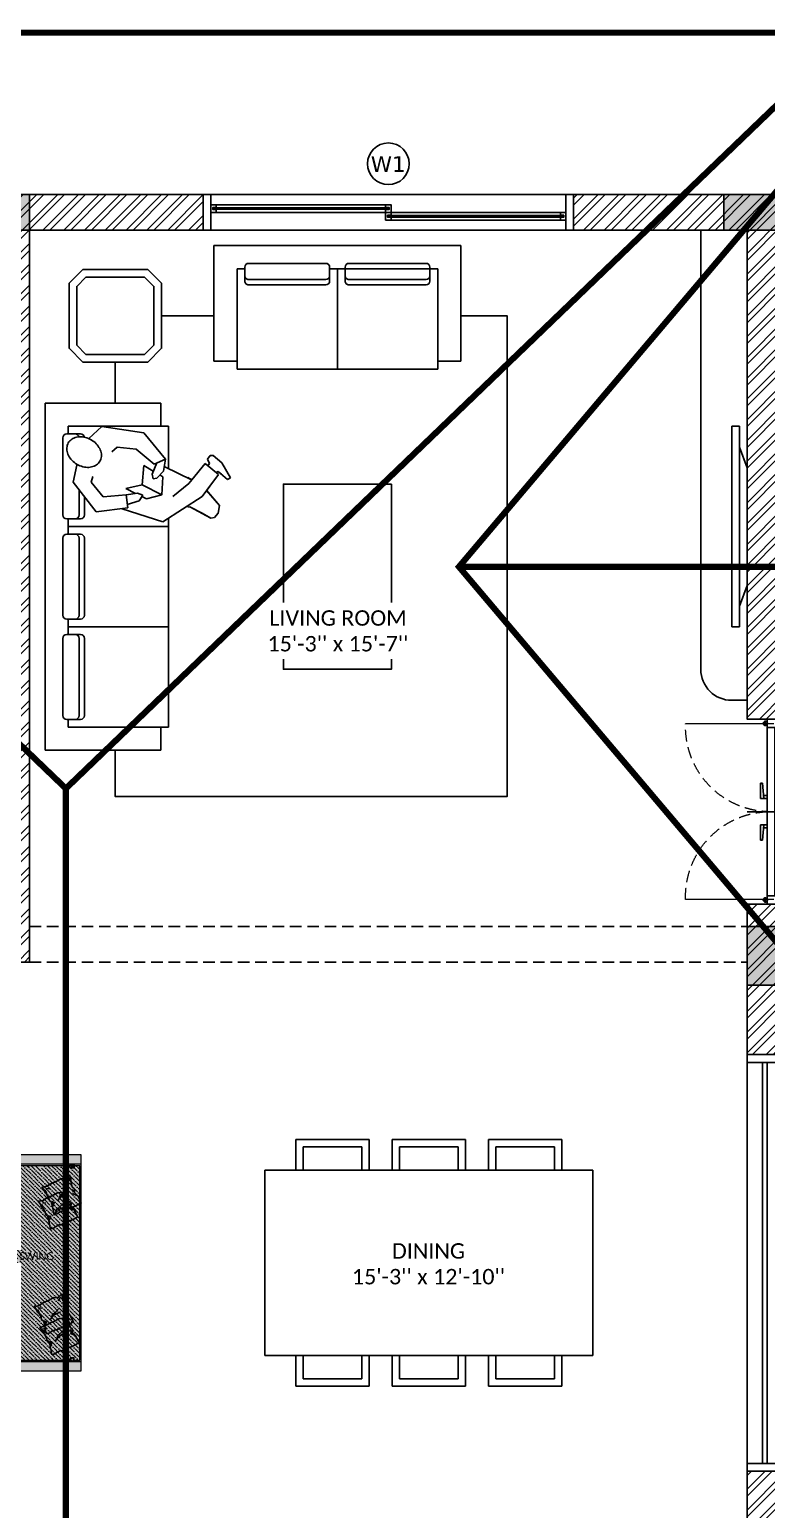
# Model space of a CAD drawing. Header units: millimetres. Extents: x -620 to 19192, y -4765 to 14690.
# Drawn here: x 7240 to 12015, y 5097 to 14690 of the extents above; entities that cross this region are included whole.
import ezdxf
from ezdxf.enums import TextEntityAlignment as Align

# ---------------------------------------------------------------- set-up
doc = ezdxf.new("R2010")
doc.units = ezdxf.units.MM
doc.header["$LTSCALE"] = 150
doc.set_wipeout_variables(frame=1)
doc.linetypes.add('1625E_Roof Plan$0$DASHED', pattern=[0.75, 0.5, -0.25])
doc.linetypes.add('DASHED', pattern=[0.75, 0.5, -0.25])
for name, color, linetype in [('1625E_Columns$0$ad-Column', 3, 'Continuous'), ('1625E_Columns$0$ad-Column Hatch', 125, 'Continuous'), ('1625E_Roof Plan$0$ad-Primary Roof', 5, 'Continuous'), ('1625E_Roof Plan$0$ad-Secondary Roof', 6, 'Continuous'), ('ad-Door', 11, 'Continuous'), ('ad-Elevation 10', 8, 'Continuous'), ('ad-Furniture', 8, 'Continuous'), ('ad-Glass Sectionline', 140, 'Continuous'), ('ad-Text main', 7, 'Continuous'), ('ad-Text Main_Door&window Label', 7, 'Continuous'), ('ad-Wall', 240, 'Continuous'), ('ad-Wall hatch', 8, 'Continuous')]:
    doc.layers.add(name, color=color, linetype=linetype)
doc.styles.add('6 U T S R N_Typical Floor Plan$0$3BHK-E(NB)$0$grid_text', font='verdana.ttf', dxfattribs={"width": 0.9})
doc.styles.add('New Text Style', font='arial.ttf', dxfattribs={"height": 100})
doc.styles.get("Standard").update_dxf_attribs({"font": 'calibril.ttf'})

# ---------------------------------------------------------------- blocks, each defined once
blk = doc.blocks.new('zw$FB80')
at = {"layer": 'ad-Furniture', "ltscale": 0.125}
for p, q in [((-100, -1271.6), (-100, -2571.6)), ((-100, -1271.6), (-50, -1271.6)), ((-50, -1271.6), (-50, -2571.6)), ((-50, -1406.5), (0, -1540.1)), ((0, -1540.1), (0, -2304.1)), ((-50, -2437.7), (0, -2304.1)), ((-100, -2571.6), (-50, -2571.6))]:
    blk.add_line(p, q, dxfattribs=at)
blk.add_lwpolyline([(0, -3048.1), (-100, -3048.1, -0.414214), (-300, -2848.1), (-300, 0)], format="xyb", dxfattribs=at)
blk = doc.blocks.new('zw$A974')
at = {"linetype": 'Continuous'}
for points in [[(210.7, -300), (300, -210.7), (300, 210.7), (210.7, 300), (-210.7, 300), (-300, 210.7), (-300, -210.7), (-210.7, -300)], [(190, -250), (250, -190), (250, 190), (190, 250), (-190, 250), (-250, 190), (-250, -190), (-190, -250)]]:
    blk.add_lwpolyline(points, close=True, dxfattribs=at)
blk = doc.blocks.new('4BHK_A1$0$$0$3Chair')
for p, q in [((0, 1125), (-750, 1125)), ((-750, 1125), (-750, 975)), ((0, 1125), (0, -1125)), ((-150, 975), (-800, 975)), ((-800, 975), (-800, 700.3)), ((-640.1, 932.9), (-366.7, 973.8)), ((-366.7, 973.8), (-282.9, 896.6)), ((-150, 975), (-150, 925)), ((-780.5, 761.7), (-640.1, 932.9)), ((-331, 861.8), (-323.7, 868.8)), ((-323.7, 868.8), (-315.9, 875.4)), ((-315.9, 875.4), (-307.5, 881.4)), ((-307.5, 881.4), (-298.8, 886.9)), ((-298.8, 886.9), (-289.7, 891.7)), ((-289.7, 891.7), (-280.3, 896)), ((-280.3, 896), (-270.7, 899.5)), ((-270.7, 899.5), (-261, 902.4)), ((-261, 902.4), (-251.2, 904.5)), ((-251.2, 904.5), (-241.4, 905.9)), ((-241.4, 905.9), (-231.7, 906.6)), ((-231.7, 906.6), (-222.2, 906.5)), ((-140, 925), (-230, 925)), ((-222.2, 906.5), (-212.9, 905.6)), ((-212.9, 905.6), (-203.9, 904)), ((-203.9, 904), (-195.3, 901.7)), ((-195.3, 901.7), (-187.1, 898.7)), ((-187.1, 898.7), (-179.4, 894.9)), ((-179.4, 894.9), (-172.3, 890.5)), ((-172.3, 890.5), (-165.8, 885.5)), ((-165.8, 885.5), (-159.9, 879.8)), ((-159.9, 879.8), (-154.8, 873.7)), ((-154.8, 873.7), (-150.4, 867)), ((-150.4, 867), (-146.8, 859.8)), ((-115, 400), (-115, 900)), ((-1089.2, 784.6), (-1146.1, 737.7)), ((-1146.1, 737.7), (-1089.2, 784.6)), ((-1069.1, 784.7), (-1089.2, 784.6)), ((-1089.2, 784.6), (-1069.1, 784.7)), ((-1052.2, 761.1), (-1069.1, 784.7)), ((-1069.1, 784.7), (-1052.2, 761.1)), ((-706.6, 728.4), (-589.7, 825.7)), ((-589.7, 825.7), (-466.7, 839.6)), ((-433.3, 809.5), (-466.7, 839.6)), ((-365.1, 787.3), (-364.5, 795.8)), ((-364.8, 778.9), (-365.1, 787.3)), ((-363.6, 770.7), (-364.8, 778.9)), ((-364.5, 795.8), (-363.1, 804.4)), ((-361.6, 762.9), (-363.6, 770.7)), ((-363.1, 804.4), (-360.8, 813)), ((-360.8, 813), (-357.7, 821.6)), ((-357.7, 821.6), (-353.9, 830.1)), ((-353.9, 830.1), (-349.2, 838.5)), ((-349.2, 838.5), (-343.8, 846.5)), ((-343.8, 846.5), (-337.8, 854.3)), ((-337.8, 854.3), (-331, 861.8)), ((-161.8, 768.6), (-167.8, 760.8)), ((-156.4, 776.7), (-161.8, 768.6)), ((-151.7, 785), (-156.4, 776.7)), ((-147.9, 793.5), (-151.7, 785)), ((-144.8, 802.1), (-147.9, 793.5)), ((-146.8, 859.8), (-144, 852.3)), ((-142.5, 810.8), (-144.8, 802.1)), ((-144, 852.3), (-142, 844.4)), ((-141.1, 819.4), (-142.5, 810.8)), ((-142, 844.4), (-140.8, 836.3)), ((-140.5, 827.9), (-141.1, 819.4)), ((-140.8, 836.3), (-140.5, 827.9)), ((-1146.1, 737.7), (-1202.5, 640.5)), ((-1202.5, 640.5), (-1146.1, 737.7)), ((-1182.5, 630.4), (-1122.4, 680.8)), ((-1122.4, 680.8), (-1142.4, 663.9)), ((-1124.7, 663), (-1038, 733)), ((-1109.1, 675.6), (-1124.7, 663)), ((-1122.4, 680.8), (-1109.1, 675.6)), ((-1105.5, 674.1), (-1122.4, 680.8)), ((-1065.5, 734.4), (-1052.2, 761.1)), ((-1052.2, 761.1), (-1065.5, 734.4)), ((-1055.7, 718.7), (-1065.5, 734.4)), ((-1065.5, 734.4), (-1055.7, 721)), ((-1038, 733), (-1055.7, 718.7)), ((-950.5, 627.3), (-1038, 733)), ((-931.3, 604.2), (-1038, 733)), ((-948.2, 627.4), (-776.9, 711.7)), ((-780.5, 761.7), (-706.6, 728.4)), ((-780.5, 761.7), (-767, 684.7)), ((-723.3, 638), (-767, 684.7)), ((-693.1, 664.8), (-723.5, 738.5)), ((-701.4, 685), (-639.7, 721.8)), ((-639.7, 721.8), (-629.3, 594.6)), ((-358.8, 755.3), (-361.6, 762.9)), ((-355.2, 748.2), (-358.8, 755.3)), ((-350.8, 741.5), (-355.2, 748.2)), ((-345.7, 735.3), (-350.8, 741.5)), ((-339.8, 729.7), (-345.7, 735.3)), ((-333.3, 724.6), (-339.8, 729.7)), ((-326.2, 720.2), (-333.3, 724.6)), ((-318.5, 716.5), (-326.2, 720.2)), ((-310.3, 713.4), (-318.5, 716.5)), ((-301.7, 711.1), (-310.3, 713.4)), ((-292.7, 709.5), (-301.7, 711.1)), ((-283.4, 708.7), (-292.7, 709.5)), ((-273.9, 708.6), (-283.4, 708.7)), ((-264.2, 709.2), (-273.9, 708.6)), ((-254.4, 710.6), (-264.2, 709.2)), ((-244.6, 712.8), (-254.4, 710.6)), ((-234.9, 715.6), (-244.6, 712.8)), ((-225.3, 719.2), (-234.9, 715.6)), ((-215.9, 723.4), (-225.3, 719.2)), ((-206.8, 728.3), (-215.9, 723.4)), ((-198.1, 733.8), (-206.8, 728.3)), ((-181.8, 612.3), (-205.5, 722.7)), ((-189.7, 739.8), (-198.1, 733.8)), ((-181.9, 746.4), (-189.7, 739.8)), ((-174.6, 753.4), (-181.9, 746.4)), ((-167.8, 760.8), (-174.6, 753.4)), ((-1202.5, 640.5), (-1182.5, 630.4)), ((-1182.5, 630.4), (-1202.5, 640.5)), ((-1142.4, 663.9), (-1182.5, 630.4)), ((-1124.7, 663), (-1046.8, 558.4)), ((-1018.3, 520.3), (-1124.7, 663)), ((-925, 642), (-950.5, 627.3)), ((-931.3, 604.2), (-827.4, 520.7)), ((-763.4, 648.1), (-743.7, 659.8)), ((-763.4, 648.1), (-756.5, 530.7)), ((-756.5, 530.7), (-629.3, 594.6)), ((-723.3, 638), (-699.7, 634.8)), ((-699.7, 634.8), (-693.1, 664.8)), ((-629.3, 594.6), (-522.3, 571.5)), ((-298.9, 612.1), (-375.7, 518)), ((-331.9, 421.1), (-181.8, 612.3)), ((-309.1, 649), (-298.9, 612.1)), ((-1129.9, 461.5), (-1045.2, 560.3)), ((-1046.8, 558.4), (-1129.9, 461.5)), ((-762.8, 356.6), (-1018.3, 520.3)), ((-756.5, 530.7), (-656.2, 504.1)), ((-656.2, 504.1), (-627, 518.8)), ((-632.7, 527.7), (-599.3, 541.2)), ((-609, 490.8), (-632.7, 527.7)), ((-609, 490.8), (-532, 467.4)), ((-525.4, 531.1), (-599.3, 541.2)), ((-586.2, 539.4), (-522.3, 571.5)), ((-535.4, 447.4), (-525.4, 531.1)), ((-375.7, 518), (-525.4, 531.1)), ((-255, 519), (-255, 400)), ((-220, 563.6), (-220, 400)), ((-1129.9, 461.5), (-1121.9, 412.8)), ((-1129.9, 461.5), (-1121.9, 412.8)), ((-1121.9, 412.8), (-1098.3, 382.6)), ((-1098.3, 382.6), (-1121.9, 412.8)), ((-1075, 379.5), (-937.7, 453.3)), ((-1018.8, 411.4), (-1075, 379.5)), ((-1018.8, 411.4), (-937.7, 453.3)), ((-937.7, 453.3), (-924.6, 449.9)), ((-762.8, 356.6), (-498.5, 440.8)), ((-331.9, 421.1), (-535.4, 447.4)), ((-1098.3, 382.6), (-1075, 379.5)), ((-1075, 379.5), (-1098.3, 382.6)), ((-150, 325), (-800, 325)), ((-800, 325), (-800, -325)), ((-230, 375), (-140, 375)), ((-150, 375), (-150, 275)), ((-255, -250), (-255, 250)), ((-230, 275), (-140, 275)), ((-220, -250), (-220, 250)), ((-115, 250), (-115, -250)), ((-140, -275), (-230, -275)), ((-150, -275), (-150, -375)), ((-150, -325), (-800, -325)), ((-230, -375), (-140, -375)), ((-255, -900), (-255, -400)), ((-220, -900), (-220, -400)), ((-115, -400), (-115, -900)), ((-140, -925), (-230, -925)), ((-150, -925), (-150, -975)), ((-150, -975), (-800, -975)), ((-750, -975), (-750, -1125)), ((0, -1125), (-750, -1125))]:
    blk.add_line(p, q)
for points in [[(-800, 325), (-800, 380.4)], [(-800, -325), (-800, -975)]]:
    blk.add_lwpolyline(points)
for centre, start, end in [((-230, 900), 90, 171.31581), ((-195, 900), 90, 165.58052), ((-140, 900), 0, 90), ((-230, 400), 180, 270), ((-195, 400), 180, 270), ((-140, 400), 270, 0), ((-230, 250), 90, 180), ((-195, 250), 90, 180), ((-140, 250), 0, 90), ((-230, -250), 180, 270), ((-195, -250), 180, 270), ((-140, -250), 270, 0), ((-230, -400), 90, 180), ((-195, -400), 90, 180), ((-140, -400), 0, 90), ((-230, -900), 180, 270), ((-195, -900), 180, 270), ((-140, -900), 270, 0)]:
    blk.add_arc(centre, 25, start, end)
blk = doc.blocks.new('ad_Sofa 2 seaters')
for p, q in [((0, 800), (750, 800)), ((0, 800), (0, -800)), ((750, 800), (750, 650)), ((230, 600), (140, 600)), ((150, 650), (800, 650)), ((150, 650), (150, 600)), ((150, 50), (150, 600)), ((800, 650), (800, -650)), ((115, 575), (115, 75)), ((220, 75), (220, 575)), ((255, 75), (255, 575)), ((140, 50), (230, 50)), ((150, 50), (150, -50)), ((150, 0), (800, 0)), ((150, 0), (800, 0)), ((115, -75), (115, -575)), ((230, -50), (140, -50)), ((220, -575), (220, -75)), ((255, -575), (255, -75)), ((140, -600), (230, -600)), ((150, -600), (150, -650)), ((150, -650), (800, -650)), ((750, -650), (750, -800)), ((0, -800), (750, -800))]:
    blk.add_line(p, q)
for centre, start, end in [((140, 575), 90, 180), ((195, 575), 0, 90), ((230, 575), 0, 90), ((140, 75), 180, 270), ((195, 75), 270, 0), ((230, 75), 270, 0), ((140, -75), 90, 180), ((195, -75), 0, 90), ((230, -75), 0, 90), ((140, -575), 180, 270), ((195, -575), 270, 0), ((230, -575), 270, 0)]:
    blk.add_arc(centre, 25, start, end)
blk = doc.blocks.new('zw$BD1E')
at = {"layer": 'ad-Furniture'}
for points in [[(555.4, -3372.6), (555.4, -3672.6), (3094.6, -3672.6), (3094.6, -555.4), (2794.6, -556)], [(855.4, -555.4), (1194.6, -555.4)], [(555.4, -855.4), (555.4, -1121.6)]]:
    blk.add_lwpolyline(points, dxfattribs=at)
blk.add_lwpolyline([(2344.6, -1646.6), (2344.6, -2846.6), (1644.6, -2846.6), (1644.6, -1646.6)], close=True, dxfattribs=at)
for name, p, rotation in [('ad_Sofa 2 seaters', (1994.6, -100.4), 270.0000000000001), ('zw$A974', (555.4, -555.4), 180)]:
    blk.add_blockref(name, p, dxfattribs=dict(at, rotation=rotation))
at = {"layer": 'ad-Furniture', "xscale": -1}
blk.add_blockref('4BHK_A1$0$$0$3Chair', (100.4, -2246.6), dxfattribs=at)
blk = doc.blocks.new('zw$140E')
at = {"layer": 'ad-Furniture', "linetype": 'ByBlock'}
for p, q in [((-293, 182), (-294, 163)), ((-259, 194), (-293, 182)), ((-283, 180), (-283, 180)), ((-223, 225), (-259, 194)), ((-212, 242), (-223, 225)), ((-183, 246), (-214, 223)), ((-188, 256), (-212, 242)), ((-155, 289), (-188, 256)), ((-164, 242), (-161, 204)), ((-142, 246), (-155, 289)), ((-136, 237), (-142, 246)), ((-112, 210), (-136, 237)), ((-88, 177), (-112, 210)), ((-66, 144), (-88, 177)), ((-402, 118), (-435, 104)), ((-435, 104), (-427, 85)), ((-435, 104), (-435, 104)), ((-427, 85), (-413, 61)), ((-413, 61), (-404, 61)), ((-404, 61), (-397, 49)), ((-383, 123), (-402, 118)), ((-397, 49), (-389, 37)), ((-389, 37), (-375, 16)), ((-370, 130), (-383, 123)), ((-375, 16), (-370, -5)), ((-375, 16), (-375, 16)), ((-350, 137), (-370, 130)), ((-318, 149), (-350, 137)), ((-350, 137), (-302, 125)), ((-294, 163), (-318, 149)), ((-318, 149), (-309, 147)), ((-309, 147), (-290, 142)), ((-302, 125), (-293, 132)), ((-245, 75), (-280, 92)), ((-217, 77), (-245, 75)), ((-245, 75), (-212, 49)), ((-193, 54), (-217, 77)), ((-212, 49), (-198, 37)), ((-198, 37), (-176, 1)), ((-133, 14), (-193, 54)), ((-176, 1), (-169, -10)), ((-28, 96), (-66, 144)), ((-17, 18), (-52, 35)), ((0, 4), (-43, -15)), ((-17, 56), (-28, 96)), ((-19, 47), (-17, 56)), ((-12, 37), (-19, 47)), ((21, 18), (-12, 37)), ((-12, -13), (30, 9)), ((30, 9), (21, 18)), ((-370, -5), (-347, -29)), ((-347, -29), (-340, -51)), ((-347, -29), (-347, -29)), ((-340, -51), (-332, -58)), ((-332, -58), (-326, -69)), ((-326, -69), (-312, -93)), ((-312, -93), (-297, -115)), ((-297, -115), (-290, -126)), ((-290, -126), (-250, -174)), ((-250, -174), (-237, -157)), ((-237, -157), (-226, -150)), ((-226, -150), (-204, -134)), ((-204, -134), (-183, -119)), ((-183, -119), (-176, -93)), ((-183, -119), (-166, -96)), ((-176, -93), (-174, -74)), ((-174, -74), (-160, -58)), ((-166, -96), (-155, -77)), ((-141, -62), (-155, -77)), ((-155, -77), (-123, -74)), ((-126, -46), (-141, -62)), ((-123, -74), (-112, -67)), ((-112, -67), (-98, -43)), ((-98, -43), (-55, -24)), ((-55, -24), (-12, -13))]:
    blk.add_line(p, q, dxfattribs=at)
blk = doc.blocks.new('zw$B417')
at = {"layer": 'ad-Furniture', "lineweight": 5, "ltscale": 1.8, "transparency": 33554559}
h = blk.add_hatch(color=256, dxfattribs=at)
h.dxf.hatch_style = 1
h.paths.add_polyline_path([(-640, 300), (-700, 300), (-700, -300), (-640, -300)])
h = blk.add_hatch(color=256, dxfattribs=at)
h.dxf.hatch_style = 1
h.paths.add_polyline_path([(640, 300), (-640, 300), (-640, 254.3), (-630, 254.3), (-630, 290), (630, 290), (630, 254.3), (640, 254.3)])
h.paths.add_polyline_path([(-630, 227.9), (-640, 227.9), (-640, -227.9), (-630, -227.9)])
h.paths.add_polyline_path([(-630, -254.3), (-640, -254.3), (-640, -300), (640, -300), (640, -254.3), (630, -254.3), (630, -290), (-630, -290)])
h.paths.add_polyline_path([(640, 227.9), (630, 227.9), (630, -227.9), (640, -227.9)])
h = blk.add_hatch(color=256, dxfattribs=at)
h.dxf.hatch_style = 1
h.paths.add_polyline_path([(630, 227.9), (614.7, 227.9), (614.7, 254.3), (630, 254.3), (630, 290), (-630, 290), (-630, 254.3), (-614.7, 254.3), (-614.7, 227.9), (-630, 227.9), (-630, -227.9), (-614.7, -227.9), (-614.7, -254.3), (-630, -254.3), (-630, -290), (630, -290), (630, -254.3), (614.7, -254.3), (614.7, -227.9), (630, -227.9)])
at = {"layer": 'ad-Furniture', "lineweight": 5, "ltscale": 0.1, "transparency": 33554585}
h = blk.add_hatch(dxfattribs=at)
h.set_pattern_fill('ANSI36', color=256, scale=150)
h.set_pattern_definition([(45, (-630, -90), (9.9437, 36.4602), [46.875, -9.375, 0, -9.375])])
h.paths.add_polyline_path([(-630, -227.9), (-614.7, -227.9), (-614.7, -254.3), (-630, -254.3), (-630, -290), (630, -290), (630, -54.3), (614.7, -54.3), (614.7, -27.9), (630, -27.9), (630, 227.9), (614.7, 227.9), (614.7, 254.3), (630, 254.3), (630, 290), (-630, 290), (-630, 254.3), (-614.7, 254.3), (-614.7, 227.9), (-630, 227.9)])
at = {"layer": 'ad-Furniture', "lineweight": 5, "ltscale": 1.8, "transparency": 33554559}
h = blk.add_hatch(color=256, dxfattribs=at)
h.dxf.hatch_style = 1
h.paths.add_polyline_path([(700, 300), (640, 300), (640, -300), (700, -300)])
at = {"layer": 'ad-Furniture', "lineweight": 13, "ltscale": 1.8}
for p, q in [((-700, 300), (-700, -300)), ((700, 300), (-700, 300)), ((-640, 300), (-640, -300)), ((640, -300), (640, 300)), ((700, -300), (700, 300)), ((-700, -300), (700, -300))]:
    blk.add_line(p, q, dxfattribs=at)
at = {"layer": 'ad-Furniture', "lineweight": 5, "ltscale": 1.8}
for points in [[(630, 254.3), (630, 290), (-630, 290), (-630, 254.3)], [(-630, 227.9), (-630, -227.9)], [(630, -227.9), (630, 227.9)], [(-630, -254.3), (-630, -290), (630, -290), (630, -254.3)]]:
    blk.add_lwpolyline(points, dxfattribs=at)
for points in [[(-640, 254.3), (-614.7, 254.3), (-614.7, 227.9), (-640, 227.9)], [(640, 254.3), (614.7, 254.3), (614.7, 227.9), (640, 227.9)], [(-640, -254.3), (-614.7, -254.3), (-614.7, -227.9), (-640, -227.9)], [(640, -254.3), (614.7, -254.3), (614.7, -227.9), (640, -227.9)]]:
    blk.add_lwpolyline(points, close=True, dxfattribs=at)
for centre in [(-627.3, 241.1), (627.3, 241.1), (-627.3, -241.1), (627.3, -241.1)]:
    blk.add_circle(centre, 8.08, dxfattribs=at)
at = {"layer": 'ad-Furniture', "xscale": 0.5837352507875139, "yscale": 0.5837352507875139, "zscale": 0.5837352507875139, "rotation": 350.4651055958084}
for p in [(-219.9, -175.7), (460.6, -202.7), (-354.9, -211.7), (552.4, -226.1)]:
    blk.add_blockref('zw$140E', p, dxfattribs=at)
at = {"layer": 'ad-Furniture', "insert": (43.8, -10.5), "char_height": 50, "width": 284.463, "attachment_point": 5, "rotation": 270}
blk.add_mtext('SWING', dxfattribs=at)
blk = doc.blocks.new('$0$Chair')
for p, q in [((200, 237.5), (0, 237.5)), ((0, 237.5), (0, -237.5)), ((200, -237.5), (200, 237.5)), ((152.5, 190), (0, 190)), ((152.5, -190), (152.5, 190)), ((0, -190), (152.5, -190)), ((0, -237.5), (200, -237.5))]:
    blk.add_line(p, q)
blk = doc.blocks.new('$0$D.Table')
at = {"layer": 'ad-Furniture'}
blk.add_lwpolyline([(-1062.5, 600), (1062.5, 600), (1062.5, -600), (-1062.5, -600)], close=True, dxfattribs=at)
at = {"layer": 'ad-Furniture', "xscale": -1}
for p, rotation in [((-625, 600), 270), ((0, -600), 89.99999999999993), ((625, -600), 89.99999999999993)]:
    blk.add_blockref('$0$Chair', p, dxfattribs=dict(at, rotation=rotation))
at = {"layer": 'ad-Furniture'}
for p, rotation in [((0, 600), 90), ((625, 600), 90), ((-625, -600), 270)]:
    blk.add_blockref('$0$Chair', p, dxfattribs=dict(at, rotation=rotation))
blk = doc.blocks.new('zw$D46D')
at = {"layer": 'ad-Furniture', "linetype": 'DASHED'}
for points in [[(7240, 8875), (11890, 8875)], [(7240, 8645), (11890, 8645)]]:
    blk.add_lwpolyline(points, dxfattribs=at)
at = {"layer": 'ad-Furniture'}
for name, p in [('zw$FB80', (11890, 13390)), ('zw$BD1E', (7240, 13390))]:
    blk.add_blockref(name, p, dxfattribs=at)
at = {"layer": 'ad-Furniture', "xscale": -1, "rotation": 180}
blk.add_blockref('$0$D.Table', (9827.5, 6695), dxfattribs=at)
at = {"layer": 'ad-Furniture', "rotation": 90}
blk.add_blockref('zw$B417', (7275, 6695), dxfattribs=at)
blk = doc.blocks.new('6 U T S R N_Typical Floor Plan$0$ad_Window Tag')
blk.add_circle((0, 0), 150)
at = {"style": '6 U T S R N_Typical Floor Plan$0$3BHK-E(NB)$0$grid_text', "width": 0.9}
blk.add_attdef('D1', text='', height=125, dxfattribs=at).set_placement((0, 0), align=Align.MIDDLE_CENTER)
blk = doc.blocks.new('zw$3849')
at = {"layer": 'ad-Text Main_Door&window Label'}
ref = blk.add_blockref('6 U T S R N_Typical Floor Plan$0$ad_Window Tag', (9565, 13820), dxfattribs=dict(at, xscale=-0.9, yscale=0.9, zscale=0.9))
ref.add_attrib('D1', 'W1', dxfattribs={"height": 101.25, "rotation": 1800, "style": '6 U T S R N_Typical Floor Plan$0$3BHK-E(NB)$0$grid_text'}).set_placement((9564, 13817.9), align=Align.MIDDLE_CENTER)
at = {"layer": 'ad-Text main', "char_height": 100, "width": 1424.195, "attachment_point": 5, "bg_fill": 2}
for s, insert in [("LIVING ROOM\\P15'-3'' x 15'-7''", (9238.7, 10791.7)), ("DINING\\P15'-3'' x 12'-10''", (9825.3, 6688.5))]:
    blk.add_mtext(s, dxfattribs=dict(at, insert=insert))
blk = doc.blocks.new('zw$7F57')
at = {"layer": 'ad-Text main', "insert": (294.2, 7.4), "char_height": 80, "width": 631.603, "attachment_point": 5, "rotation": 90}
blk.add_mtext('JAALI WALL', dxfattribs=at)
blk.add_wipeout([(230, 1350), (230, -1350), (0, -1350), (0, 1350)]).dxf.layer = 'ad-Elevation 10'
at = {"layer": 'ad-Elevation 10'}
for points in [[(0, 1300), (230, 1300), (230, 1350), (0, 1350)], [(0, -1300), (0, -1350), (230, -1350), (230, -1300)]]:
    blk.add_lwpolyline(points, close=True, dxfattribs=at)
for points in [[(0, -1350), (0, 1350)], [(230, -1350), (230, 1350)], [(100, 1300), (100, -1300)], [(130, 1300), (130, -1300)]]:
    blk.add_lwpolyline(points, dxfattribs=at)
blk = doc.blocks.new('*U67')
for p, q in [((27.6, -130.7), (27.6, -93.9)), ((495.7, -26.7), (495.7, -50)), ((704.3, -26.7), (704.3, -50)), ((1172.4, -130.7), (1172.4, -93.9)), ((9.2, -112.3), (46, -112.3)), ((495.7, -123.3), (495.7, -100)), ((704.3, -123.3), (704.3, -100)), ((1190.8, -112.3), (1154, -112.3))]:
    blk.add_line(p, q)
at = {"color": 8, "lineweight": 0}
for p, q in [((31.6, -57.1), (31.6, -628.6)), ((1168.4, -57.1), (1168.4, -628.6))]:
    blk.add_line(p, q, dxfattribs=at)
for points in [[(55.3, -100), (0, -100), (0, 0), (75, 0), (75, -50), (55.3, -50)], [(1144.7, -100), (1200, -100), (1200, 0), (1125, 0), (1125, -50), (1144.7, -50)], [(55.3, -100), (600, -100), (600, -50), (55.3, -50)], [(1144.7, -100), (600, -100), (600, -50), (1144.7, -50)]]:
    blk.add_lwpolyline(points, close=True)
for points in [[(514.1, -50), (514.1, -7), (415.9, -7), (415.9, -19.3), (514.1, -28.4)], [(685.9, -50), (685.9, -7), (784.1, -7), (784.1, -19.3), (685.9, -28.4)], [(514.1, -100), (514.1, -143), (415.9, -143), (415.9, -130.7), (514.1, -121.6)], [(685.9, -100), (685.9, -143), (784.1, -143), (784.1, -130.7), (685.9, -121.6)]]:
    blk.add_lwpolyline(points)
for centre in [(27.6, -112.3), (1172.4, -112.3)]:
    blk.add_circle(centre, 12.3)
at = {"color": 8, "linetype": 'DASHED', "lineweight": 0}
for centre, start, end in [((49, -77.6), 268.18808, 1.81192), ((1151, -77.6), 178.18808, 271.81192)]:
    blk.add_arc(centre, 551.3, start, end, dxfattribs=at)
at = {"layer": 'ad-Text Main_Door&window Label'}
blk.add_line((600, 125), (600, -230), dxfattribs=at)
blk.add_circle((600, 245), 120, dxfattribs=at)
at = {"layer": 'ad-Text Main_Door&window Label', "style": 'New Text Style'}
blk.add_attdef('D1', text='', height=100, dxfattribs=at).set_placement((600, 245), align=Align.MIDDLE_CENTER)
blk = doc.blocks.new('$ZCDB_AUDIT_GENERATED_C77D')
blk.add_wipeout([(0, 230), (2400, 230), (2400, 0), (0, 0)]).dxf.layer = 'ad-Elevation 10'
at = {"layer": 'ad-Elevation 10'}
for points in [[(2400, 230), (0, 230)], [(2400, 0), (0, 0)]]:
    blk.add_lwpolyline(points, dxfattribs=at)
for points in [[(50, 0), (50, 230), (0, 230), (0, 0)], [(2350, 0), (2400, 0), (2400, 230), (2350, 230)], [(85, 83), (85, 65), (50, 65), (50, 115), (85, 115), (85, 97), (63, 97), (63, 83)], [(1217.5, 133), (1217.5, 115), (1182.5, 115), (1182.5, 165), (1217.5, 165), (1217.5, 147), (1195.5, 147), (1195.5, 133)], [(1182.5, 83), (1182.5, 65), (1217.5, 65), (1217.5, 115), (1182.5, 115), (1182.5, 97), (1204.5, 97), (1204.5, 83)], [(2315, 133), (2315, 115), (2350, 115), (2350, 165), (2315, 165), (2315, 147), (2337, 147), (2337, 133)]]:
    blk.add_lwpolyline(points, close=True, dxfattribs=at)
at = {"layer": 'ad-Glass Sectionline'}
for points in [[(1182.5, 115), (85, 115)], [(1217.5, 165), (2315, 165)], [(1217.5, 115), (2315, 115)], [(1182.5, 65), (85, 65)]]:
    blk.add_lwpolyline(points, dxfattribs=at)
for points in [[(1200, 145), (2335, 145), (2335, 135), (1200, 135)], [(1200, 95), (65, 95), (65, 85), (1200, 85)]]:
    blk.add_lwpolyline(points, close=True, dxfattribs=at)
blk = doc.blocks.new('*U61')
blk.add_blockref('$ZCDB_AUDIT_GENERATED_C77D', (0, 0))
blk = doc.blocks.new('zw$42B5')
at = {"layer": 'ad-Wall hatch', "transparency": 33554610}
h = blk.add_hatch(dxfattribs=at)
h.set_pattern_fill('ANSI32', color=256, scale=10)
h.set_pattern_definition([(45, (-1040635.14, 674820.02), (-67.351921, 67.351921), []), (45, (-1040590.24, 674820.02), (-67.351921, 67.351921), [])])
h.paths.add_polyline_path([(12120, 13620), (12120, 10220), (11890, 10220), (11890, 13390), (7240, 13390), (7240, 8645), (4245, 8645), (4245, 8875), (4445, 8875), (4445, 9370), (4560, 9370), (4560, 8760), (7010, 8760), (7010, 10500), (6360, 10500), (6360, 10615), (7010, 10615), (7010, 13390), (4560, 13390), (4560, 10615), (5560, 10615), (5560, 10500), (4445, 10500), (4445, 13390), (230, 13390), (230, 8875), (3345, 8875), (3345, 8645), (3060, 8645), (3060, 4745), (3345, 4745), (3345, 4515), (230, 4515), (230, 230), (4995, 230), (4995, 3130), (6060, 3130), (6060, 3015), (5110, 3015), (5110, 230), (8310, 230), (8310, 3015), (6860, 3015), (6860, 3130), (8310, 3130), (8310, 4630), (5110, 4630), (5110, 3930), (4995, 3930), (4995, 4515), (4245, 4515), (4245, 4745), (8540, 4745), (8540, 230), (9240, 230), (9240, 0), (0, 0), (0, 4745), (2830, 4745), (2830, 8645), (0, 8645), (0, 13620)])
h = blk.add_hatch(dxfattribs=at)
h.set_pattern_fill('ANSI32', color=256, scale=10)
h.set_pattern_definition([(45, (411299.33, 102900.03), (-67.35192, 67.35192), []), (45, (411344.235, 102900.03), (-67.35192, 67.35192), [])])
h.paths.add_polyline_path([(12120, 0), (12120, 9020), (11890, 9020), (11890, 230), (10090, 230), (10090, 0)])
at = {"layer": 'ad-Door', "ltscale": 5}
ref = blk.add_blockref('*U67', (12120, 9020), dxfattribs=dict(at, xscale=-1, rotation=270))
ref.add_attrib('D1', 'MD', dxfattribs={"layer": 'ad-Text Main_Door&window Label', "height": 100, "rotation": 1170, "style": 'New Text Style'}).set_placement((12365, 9620), align=Align.MIDDLE_CENTER)
at = {"xscale": -1}
blk.add_blockref('*U61', (10765, 13390), dxfattribs=at)
blk.add_blockref('zw$7F57', (11890, 6695))
at = {"layer": 'ad-Wall'}
for points in [[(12120, 10220), (11890, 10220), (11890, 13390), (7240, 13390), (7240, 8645), (4245, 8645)], [(2830, 4745), (2830, 8645), (0, 8645), (0, 13620), (12120, 13620)]]:
    blk.add_lwpolyline(points, dxfattribs=at)
blk.add_lwpolyline([(12120, 0), (12120, 9020), (11890, 9020), (11890, 230), (10090, 230), (10090, 0)], close=True, dxfattribs=at)
blk = doc.blocks.new('1625E_Roof Plan')
at = {"layer": '1625E_Roof Plan$0$ad-Primary Roof', "linetype": '1625E_Roof Plan$0$DASHED', "ltscale": 2, "const_width": 40}
blk.add_lwpolyline([(12570, 14670), (2380, 14670), (7475, 9770)], close=True, dxfattribs=at)
blk.add_lwpolyline([(7475, 9770), (7475, 2255)], dxfattribs=at)
at = {"layer": '1625E_Roof Plan$0$ad-Secondary Roof', "linetype": '1625E_Roof Plan$0$DASHED', "ltscale": 2, "const_width": 40}
blk.add_lwpolyline([(12570, 8195), (10022.5, 11207.5), (12570, 14220), (13950, 14220), (13950, 8195)], close=True, dxfattribs=at)
blk.add_lwpolyline([(13138.3, 11207.5), (10022.5, 11207.5)], dxfattribs=at)
blk = doc.blocks.new('1625E_Columns$0$zw$6AA0')
at = {"layer": '1625E_Columns$0$ad-Column Hatch', "transparency": 33554687}
h = blk.add_hatch(color=256, dxfattribs=at)
h.dxf.hatch_style = 1
h.paths.add_polyline_path([(0, -230), (380, -230), (380, 0), (0, 0)])
at = {"layer": '1625E_Columns$0$ad-Column'}
blk.add_lwpolyline([(0, -230), (380, -230), (380, 0), (0, 0)], close=True, dxfattribs=at)
blk = doc.blocks.new('1625E_Columns')
at = {"layer": '1625E_Columns$0$ad-Column', "xscale": -1}
for p, rotation in [((7240, 13620), 359.9999999999997), ((12120, 13620), 359.9999999999997), ((11890, 8875), 90)]:
    blk.add_blockref('1625E_Columns$0$zw$6AA0', p, dxfattribs=dict(at, rotation=rotation))

msp = doc.modelspace()

# ---------------------------------------------------------------- block references
at = {"layer": 'ad-Furniture'}
msp.add_blockref('zw$D46D', (0, 0), dxfattribs=at)

# ---------------------------------------------------------------- next in the draw order: block references
at = {"layer": 'ad-Text main'}
msp.add_blockref('zw$3849', (0, 0), dxfattribs=at)

# ---------------------------------------------------------------- next in the draw order: block references
at = {"layer": 'ad-Wall'}
msp.add_blockref('zw$42B5', (0, 0), dxfattribs=at)

# ---------------------------------------------------------------- next in the draw order: block references
for name in ['1625E_Roof Plan', '1625E_Columns']:
    msp.add_blockref(name, (0, 0))

doc.saveas('drawing.dxf')
